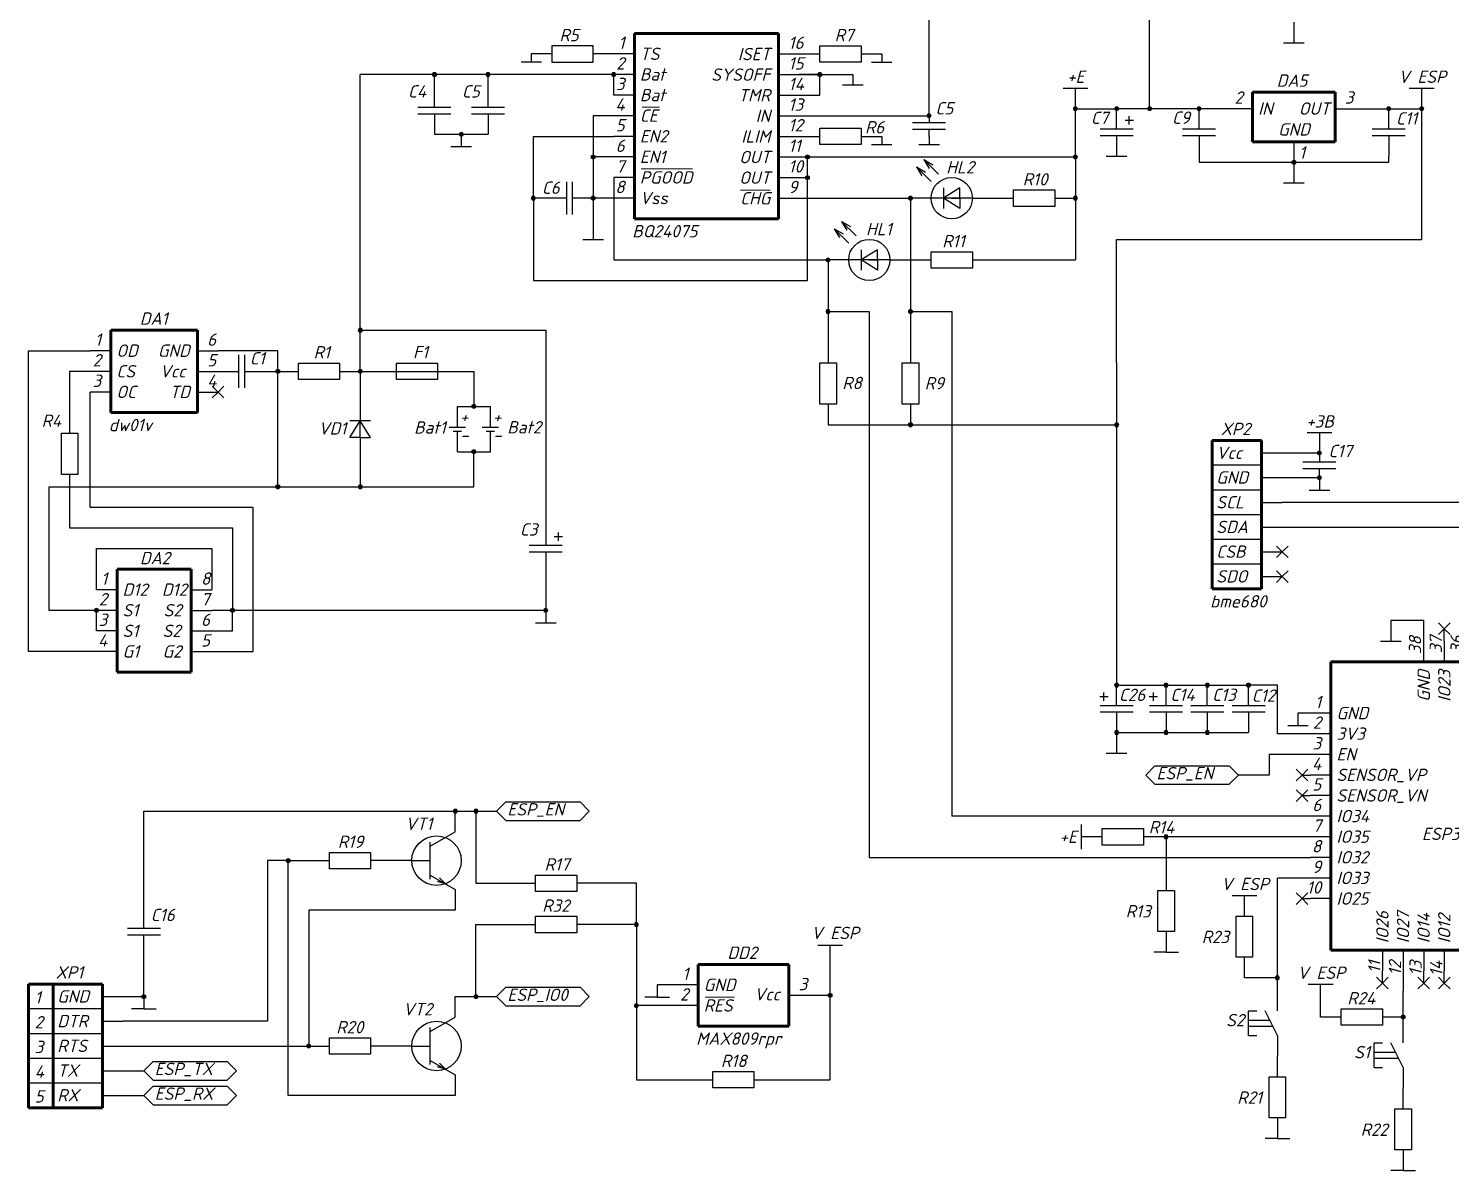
# Model space of a CAD drawing. Header units: millimetres. Extents: x -1 to 4028, y -898 to 1238.
# Drawn here: x 1207.5 to 1552.5, y -769.2 to -492 of the extents above; entities that cross this region are included whole.
import ezdxf

# ---------------------------------------------------------------- set-up
doc = ezdxf.new("R2010")
doc.units = ezdxf.units.MM
for name, color, linetype, lineweight in [('Основная (0.3)', 162, 'Continuous', 30), ('Основная (0.6)', 250, 'Continuous', 60), ('Текст', 240, 'Continuous', 30), ('Тонкая', 160, 'Continuous', 30), ('Тонкая (0.2)', 250, 'Continuous', 20)]:
    doc.layers.add(name, color=color, linetype=linetype, lineweight=lineweight)
doc.styles.add('3мм', font='isocpeui.ttf', dxfattribs={"height": 3})

msp = doc.modelspace()

# ---------------------------------------------------------------- hatches: boundary and pattern name
at = {"layer": 'Тонкая (0.2)'}
h = msp.add_hatch(color=256, dxfattribs=at)
h.dxf.hatch_style = 1
h.paths.add_polyline_path([(1306.469, -503.234, 1), (1305.469, -503.234, 1)])
h = msp.add_hatch(color=256, dxfattribs=at)
h.dxf.hatch_style = 1
h.paths.add_polyline_path([(1319.469, -503.234, 1), (1318.469, -503.234, 1)])
h = msp.add_hatch(color=256, dxfattribs=at)
h.dxf.hatch_style = 1
h.paths.add_polyline_path([(1349.969, -503.234, 1), (1348.969, -503.234, 1)])
h = msp.add_hatch(color=256, dxfattribs=at)
h.dxf.hatch_style = 1
h.paths.add_polyline_path([(1399.969, -503.234, 1), (1398.969, -503.234, 1)])
h = msp.add_hatch(color=256, dxfattribs=at)
h.dxf.hatch_style = 1
h.paths.add_polyline_path([(1426.469, -513.234, 1), (1425.469, -513.234, 1)])
h = msp.add_hatch(color=256, dxfattribs=at)
h.dxf.hatch_style = 1
h.paths.add_polyline_path([(1461.969, -511.522, 1), (1460.969, -511.522, 1)])
h = msp.add_hatch(color=256, dxfattribs=at)
h.dxf.hatch_style = 1
h.paths.add_polyline_path([(1471.969, -511.522, 1), (1470.969, -511.522, 1)])
h = msp.add_hatch(color=256, dxfattribs=at)
h.dxf.hatch_style = 1
h.paths.add_polyline_path([(1479.969, -511.522, 1), (1478.969, -511.522, 1)])
h = msp.add_hatch(color=256, dxfattribs=at)
h.dxf.hatch_style = 1
h.paths.add_polyline_path([(1491.969, -511.522, 1), (1490.969, -511.522, 1)])
h = msp.add_hatch(color=256, dxfattribs=at)
h.dxf.hatch_style = 1
h.paths.add_polyline_path([(1537.969, -511.522, 1), (1536.969, -511.522, 1)])
h = msp.add_hatch(color=256, dxfattribs=at)
h.dxf.hatch_style = 1
h.paths.add_polyline_path([(1545.969, -511.522, 1), (1544.969, -511.522, 1)])
h = msp.add_hatch(color=256, dxfattribs=at)
h.dxf.hatch_style = 1
h.paths.add_polyline_path([(1312.969, -517.734, 1), (1311.969, -517.734, 1)])
h = msp.add_hatch(color=256, dxfattribs=at)
h.dxf.hatch_style = 1
h.paths.add_polyline_path([(1344.969, -523.234, 1), (1343.969, -523.234, 1)])
h = msp.add_hatch(color=256, dxfattribs=at)
h.dxf.hatch_style = 1
h.paths.add_polyline_path([(1396.969, -523.234, 1), (1395.969, -523.234, 1)])
h = msp.add_hatch(color=256, dxfattribs=at)
h.dxf.hatch_style = 1
h.paths.add_polyline_path([(1461.969, -523.234, 1), (1460.969, -523.234, 1)])
h = msp.add_hatch(color=256, dxfattribs=at)
h.dxf.hatch_style = 1
h.paths.add_polyline_path([(1514.969, -524.522, 1), (1513.969, -524.522, 1)])
h = msp.add_hatch(color=256, dxfattribs=at)
h.dxf.hatch_style = 1
h.paths.add_polyline_path([(1396.969, -528.234, 1), (1395.969, -528.234, 1)])
h = msp.add_hatch(color=256, dxfattribs=at)
h.dxf.hatch_style = 1
h.paths.add_polyline_path([(1330.469, -533.234, 1), (1329.469, -533.234, 1)])
h = msp.add_hatch(color=256, dxfattribs=at)
h.dxf.hatch_style = 1
h.paths.add_polyline_path([(1344.969, -533.234, 1), (1343.969, -533.234, 1)])
h = msp.add_hatch(color=256, dxfattribs=at)
h.dxf.hatch_style = 1
h.paths.add_polyline_path([(1421.969, -533.234, 1), (1420.969, -533.234, 1)])
h = msp.add_hatch(color=256, dxfattribs=at)
h.dxf.hatch_style = 1
h.paths.add_polyline_path([(1461.969, -533.234, 1), (1460.969, -533.234, 1)])
h = msp.add_hatch(color=256, dxfattribs=at)
h.dxf.hatch_style = 1
h.paths.add_polyline_path([(1401.969, -548.234, 1), (1400.969, -548.234, 1)])
h = msp.add_hatch(color=256, dxfattribs=at)
h.dxf.hatch_style = 1
h.paths.add_polyline_path([(1401.969, -560.734, 1), (1400.969, -560.734, 1)])
h = msp.add_hatch(color=256, dxfattribs=at)
h.dxf.hatch_style = 1
h.paths.add_polyline_path([(1421.969, -560.734, 1), (1420.969, -560.734, 1)])
h = msp.add_hatch(color=256, dxfattribs=at)
h.dxf.hatch_style = 1
h.paths.add_polyline_path([(1288.469, -565.28, 1), (1287.469, -565.28, 1)])
h = msp.add_hatch(color=256, dxfattribs=at)
h.dxf.hatch_style = 1
h.paths.add_polyline_path([(1268.469, -575.28, 1), (1267.469, -575.28, 1)])
h = msp.add_hatch(color=256, dxfattribs=at)
h.dxf.hatch_style = 1
h.paths.add_polyline_path([(1288.469, -575.28, 1), (1287.469, -575.28, 1)])
h = msp.add_hatch(color=256, dxfattribs=at)
h.dxf.hatch_style = 1
h.paths.add_polyline_path([(1316.036, -583.78, 1), (1315.036, -583.78, 1)])
h = msp.add_hatch(color=256, dxfattribs=at)
h.dxf.hatch_style = 1
h.paths.add_polyline_path([(1421.969, -588.234, 1), (1420.969, -588.234, 1)])
h = msp.add_hatch(color=256, dxfattribs=at)
h.dxf.hatch_style = 1
h.paths.add_polyline_path([(1471.969, -588.234, 1), (1470.969, -588.234, 1)])
h = msp.add_hatch(color=256, dxfattribs=at)
h.dxf.hatch_style = 1
h.paths.add_polyline_path([(1316.036, -594.78, 1), (1315.036, -594.78, 1)])
h = msp.add_hatch(color=256, dxfattribs=at)
h.dxf.hatch_style = 1
h.paths.add_polyline_path([(1521.154, -595.067, 1), (1520.154, -595.067, 1)])
h = msp.add_hatch(color=256, dxfattribs=at)
h.dxf.hatch_style = 1
h.paths.add_polyline_path([(1268.469, -603.28, 1), (1267.469, -603.28, 1)])
h = msp.add_hatch(color=256, dxfattribs=at)
h.dxf.hatch_style = 1
h.paths.add_polyline_path([(1288.469, -603.28, 1), (1287.469, -603.28, 1)])
h = msp.add_hatch(color=256, dxfattribs=at)
h.dxf.hatch_style = 1
h.paths.add_polyline_path([(1521.154, -601.067, 1), (1520.154, -601.067, 1)])
h = msp.add_hatch(color=256, dxfattribs=at)
h.dxf.hatch_style = 1
h.paths.add_polyline_path([(1224.469, -633.28, 1), (1223.469, -633.28, 1)])
h = msp.add_hatch(color=256, dxfattribs=at)
h.dxf.hatch_style = 1
h.paths.add_polyline_path([(1257.469, -633.28, 1), (1256.469, -633.28, 1)])
h = msp.add_hatch(color=256, dxfattribs=at)
h.dxf.hatch_style = 1
h.paths.add_polyline_path([(1333.469, -633.28, 1), (1332.469, -633.28, 1)])
h = msp.add_hatch(color=256, dxfattribs=at)
h.dxf.hatch_style = 1
h.paths.add_polyline_path([(1471.969, -651.414, 1), (1470.969, -651.414, 1)])
h = msp.add_hatch(color=256, dxfattribs=at)
h.dxf.hatch_style = 1
h.paths.add_polyline_path([(1483.969, -651.414, 1), (1482.969, -651.414, 1)])
h = msp.add_hatch(color=256, dxfattribs=at)
h.dxf.hatch_style = 1
h.paths.add_polyline_path([(1493.969, -651.414, 1), (1492.969, -651.414, 1)])
h = msp.add_hatch(color=256, dxfattribs=at)
h.dxf.hatch_style = 1
h.paths.add_polyline_path([(1503.969, -651.414, 1), (1502.969, -651.414, 1)])
h = msp.add_hatch(color=256, dxfattribs=at)
h.dxf.hatch_style = 1
h.paths.add_polyline_path([(1471.969, -662.914, 1), (1470.969, -662.914, 1)])
h = msp.add_hatch(color=256, dxfattribs=at)
h.dxf.hatch_style = 1
h.paths.add_polyline_path([(1483.969, -662.914, 1), (1482.969, -662.914, 1)])
h = msp.add_hatch(color=256, dxfattribs=at)
h.dxf.hatch_style = 1
h.paths.add_polyline_path([(1493.969, -662.914, 1), (1492.969, -662.914, 1)])
h = msp.add_hatch(color=256, dxfattribs=at)
h.dxf.hatch_style = 1
h.paths.add_polyline_path([(1311.531, -682.01, 1), (1310.531, -682.01, 1)])
h = msp.add_hatch(color=256, dxfattribs=at)
h.dxf.hatch_style = 1
h.paths.add_polyline_path([(1316.531, -682.01, 1), (1315.531, -682.01, 1)])
h = msp.add_hatch(color=256, dxfattribs=at)
h.dxf.hatch_style = 1
h.paths.add_polyline_path([(1483.969, -688.234, 1), (1482.969, -688.234, 1)])
h = msp.add_hatch(color=256, dxfattribs=at)
h.dxf.hatch_style = 1
h.paths.add_polyline_path([(1270.969, -694.01, 1), (1269.969, -694.01, 1)])
h = msp.add_hatch(color=256, dxfattribs=at)
h.dxf.hatch_style = 1
h.paths.add_polyline_path([(1355.469, -709.51, 1), (1354.469, -709.51, 1)])
h = msp.add_hatch(color=256, dxfattribs=at)
h.dxf.hatch_style = 1
h.paths.add_polyline_path([(1510.969, -722.452, 1), (1509.969, -722.452, 1)])
h = msp.add_hatch(color=256, dxfattribs=at)
h.dxf.hatch_style = 1
h.paths.add_polyline_path([(1235.969, -727.01, 1), (1234.969, -727.01, 1)])
h = msp.add_hatch(color=256, dxfattribs=at)
h.dxf.hatch_style = 1
h.paths.add_polyline_path([(1316.531, -727.01, 1), (1315.531, -727.01, 1)])
h = msp.add_hatch(color=256, dxfattribs=at)
h.dxf.hatch_style = 1
h.paths.add_polyline_path([(1402.469, -726.69, 1), (1401.469, -726.69, 1)])
h = msp.add_hatch(color=256, dxfattribs=at)
h.dxf.hatch_style = 1
h.paths.add_polyline_path([(1355.469, -729.19, 1), (1354.469, -729.19, 1)])
h = msp.add_hatch(color=256, dxfattribs=at)
h.dxf.hatch_style = 1
h.paths.add_polyline_path([(1541.469, -731.984, 1), (1540.469, -731.984, 1)])
h = msp.add_hatch(color=256, dxfattribs=at)
h.dxf.hatch_style = 1
h.paths.add_polyline_path([(1275.969, -739.01, 1), (1274.969, -739.01, 1)])

# ---------------------------------------------------------------- linework, layer by layer
at = {"layer": 'Основная (0.3)'}
for p, q in [((1425.969, -513.234), (1425.969, -474.232)), ((1479.469, -511.522), (1479.469, -477.522)), ((1514.469, -490.522), (1514.469, -495.522)), ((1344.469, -496.234), (1334.469, -496.234)), ((1334.469, -496.234), (1334.469, -500.234)), ((1344.469, -500.234), (1344.469, -496.234)), ((1399.469, -496.234), (1409.469, -496.234)), ((1399.469, -500.234), (1399.469, -496.234)), ((1409.469, -496.234), (1409.469, -500.234)), ((1511.969, -495.522), (1516.969, -495.522)), ((1331.969, -500.234), (1326.969, -500.234)), ((1334.469, -498.234), (1329.469, -498.234)), ((1329.469, -498.234), (1329.469, -500.234)), ((1334.469, -500.234), (1344.469, -500.234)), ((1349.469, -498.234), (1344.469, -498.234)), ((1354.469, -498.234), (1349.469, -498.234)), ((1389.469, -498.234), (1394.469, -498.234)), ((1394.469, -498.234), (1399.469, -498.234)), ((1409.469, -500.234), (1399.469, -500.234)), ((1409.469, -498.234), (1414.469, -498.234)), ((1411.969, -500.234), (1416.969, -500.234)), ((1414.469, -498.234), (1414.469, -500.234)), ((1318.969, -503.234), (1287.969, -503.234)), ((1287.969, -565.28), (1287.969, -503.234)), ((1305.969, -511.234), (1305.969, -503.234)), ((1318.969, -511.234), (1318.969, -503.234)), ((1349.469, -503.234), (1318.969, -503.234)), ((1354.469, -503.234), (1349.469, -503.234)), ((1349.469, -508.234), (1349.469, -503.234)), ((1389.469, -503.234), (1399.469, -503.234)), ((1399.469, -503.234), (1394.469, -503.234)), ((1399.469, -503.234), (1407.469, -503.234)), ((1399.469, -508.234), (1399.469, -503.234)), ((1407.469, -503.234), (1407.469, -505.734)), ((1404.969, -505.734), (1409.969, -505.734)), ((1458.469, -506.522), (1464.469, -506.522)), ((1461.469, -523.234), (1461.469, -506.522)), ((1542.469, -506.522), (1548.469, -506.522)), ((1545.469, -506.522), (1545.469, -511.522)), ((1354.469, -508.234), (1349.469, -508.234)), ((1389.469, -508.234), (1394.469, -508.234)), ((1394.469, -508.234), (1399.469, -508.234)), ((1309.969, -511.234), (1301.969, -511.234)), ((1301.969, -512.734), (1309.969, -512.734)), ((1305.969, -512.734), (1305.969, -517.734)), ((1322.969, -511.234), (1314.969, -511.234)), ((1314.969, -512.734), (1322.969, -512.734)), ((1318.969, -512.734), (1318.969, -517.734)), ((1349.469, -513.234), (1344.469, -513.234)), ((1344.469, -513.234), (1344.469, -543.234)), ((1354.469, -513.234), (1349.469, -513.234)), ((1389.469, -513.234), (1394.469, -513.234)), ((1394.469, -513.234), (1425.969, -513.234)), ((1425.969, -513.234), (1425.969, -514.984)), ((1461.469, -511.522), (1471.469, -511.522)), ((1491.469, -511.522), (1471.469, -511.522)), ((1471.469, -516.522), (1471.469, -511.522)), ((1474.547, -515.34), (1474.547, -513.34)), ((1474.547, -514.34), (1474.547, -513.34)), ((1499.469, -511.522), (1491.469, -511.522)), ((1491.469, -516.522), (1491.469, -511.522)), ((1504.469, -511.522), (1499.469, -511.522)), ((1524.469, -511.522), (1529.469, -511.522)), ((1529.469, -511.522), (1537.469, -511.522)), ((1537.469, -516.522), (1537.469, -511.522)), ((1537.469, -511.522), (1545.469, -511.522)), ((1545.469, -511.522), (1545.469, -543.234)), ((1399.469, -516.234), (1409.469, -516.234)), ((1399.469, -520.234), (1399.469, -516.234)), ((1409.469, -516.234), (1409.469, -520.234)), ((1429.969, -514.984), (1421.969, -514.984)), ((1421.969, -516.484), (1429.969, -516.484)), ((1425.969, -518.234), (1425.969, -516.484)), ((1475.469, -516.522), (1467.469, -516.522)), ((1473.547, -514.34), (1474.547, -514.34)), ((1474.547, -514.34), (1475.547, -514.34)), ((1495.469, -516.522), (1487.469, -516.522)), ((1541.469, -516.522), (1533.469, -516.522)), ((1305.969, -517.734), (1318.969, -517.734)), ((1309.969, -520.734), (1314.969, -520.734)), ((1312.469, -517.734), (1312.469, -520.734)), ((1329.969, -533.234), (1329.969, -518.234)), ((1329.969, -518.234), (1349.469, -518.234)), ((1354.469, -518.234), (1349.469, -518.234)), ((1389.469, -518.234), (1394.469, -518.234)), ((1394.469, -518.234), (1399.469, -518.234)), ((1409.469, -520.234), (1399.469, -520.234)), ((1409.469, -518.234), (1414.469, -518.234)), ((1411.969, -520.234), (1416.969, -520.234)), ((1414.469, -518.234), (1414.469, -520.234)), ((1423.469, -520.234), (1428.469, -520.234)), ((1425.969, -518.234), (1425.969, -520.234)), ((1467.469, -518.022), (1475.469, -518.022)), ((1471.469, -518.022), (1471.469, -523.022)), ((1487.469, -518.022), (1495.469, -518.022)), ((1491.469, -518.022), (1491.469, -523.022)), ((1514.469, -519.522), (1514.469, -524.522)), ((1533.469, -518.022), (1541.469, -518.022)), ((1537.469, -518.022), (1537.469, -523.022)), ((1349.469, -523.234), (1344.469, -523.234)), ((1354.469, -523.234), (1349.469, -523.234)), ((1389.469, -523.234), (1396.469, -523.234)), ((1396.469, -528.234), (1396.469, -523.234)), ((1396.469, -523.234), (1461.469, -523.234)), ((1428.271, -527.401), (1424.721, -523.88)), ((1424.721, -523.88), (1426.886, -525.13)), ((1424.721, -523.88), (1425.989, -526.035)), ((1461.469, -523.234), (1461.469, -548.234)), ((1468.969, -523.022), (1473.969, -523.022)), ((1491.469, -523.022), (1491.469, -524.522)), ((1537.469, -524.522), (1537.469, -523.022)), ((1426.504, -529.168), (1422.953, -525.648)), ((1422.953, -525.648), (1425.118, -526.898)), ((1422.953, -525.648), (1424.221, -527.802)), ((1491.469, -524.522), (1514.469, -524.522)), ((1514.469, -524.522), (1537.469, -524.522)), ((1514.469, -524.522), (1514.469, -529.522)), ((1337.969, -529.234), (1337.969, -537.234)), ((1339.469, -537.234), (1339.469, -529.234)), ((1354.469, -528.234), (1349.469, -528.234)), ((1349.469, -528.234), (1349.469, -548.234)), ((1389.469, -528.234), (1396.469, -528.234)), ((1396.469, -553.234), (1396.469, -528.234)), ((1429.469, -530.734), (1429.469, -533.234)), ((1433.469, -530.734), (1429.469, -533.234)), ((1433.469, -533.234), (1433.469, -530.734)), ((1446.469, -531.234), (1456.469, -531.234)), ((1446.469, -535.234), (1446.469, -531.234)), ((1456.469, -531.234), (1456.469, -535.234)), ((1511.969, -529.522), (1516.969, -529.522)), ((1337.969, -533.234), (1329.969, -533.234)), ((1329.969, -533.234), (1329.969, -553.234)), ((1344.469, -533.234), (1339.469, -533.234)), ((1349.469, -533.234), (1344.469, -533.234)), ((1354.469, -533.234), (1349.469, -533.234)), ((1389.469, -533.234), (1394.469, -533.234)), ((1394.469, -533.234), (1421.469, -533.234)), ((1426.469, -533.234), (1421.469, -533.234)), ((1421.469, -533.234), (1421.469, -573.234)), ((1436.469, -533.234), (1426.469, -533.234)), ((1429.469, -533.234), (1429.469, -535.734)), ((1433.469, -535.734), (1429.469, -533.234)), ((1431.469, -533.234), (1433.469, -533.234)), ((1433.469, -533.234), (1433.469, -535.734)), ((1436.469, -533.234), (1446.469, -533.234)), ((1456.469, -533.234), (1461.469, -533.234)), ((1456.469, -535.234), (1446.469, -535.234)), ((1406.504, -544.168), (1402.953, -540.648)), ((1402.953, -540.648), (1405.118, -541.898)), ((1402.953, -540.648), (1404.221, -542.802)), ((1408.271, -542.401), (1404.721, -538.88)), ((1404.721, -538.88), (1406.886, -540.13)), ((1404.721, -538.88), (1405.989, -541.035)), ((1341.969, -543.234), (1346.969, -543.234)), ((1471.469, -573.234), (1471.469, -543.234)), ((1471.469, -543.234), (1545.469, -543.234)), ((1349.469, -548.234), (1401.469, -548.234)), ((1406.469, -548.234), (1401.469, -548.234)), ((1401.469, -548.234), (1401.469, -573.234)), ((1416.469, -548.234), (1406.469, -548.234)), ((1409.469, -545.734), (1409.469, -548.234)), ((1413.469, -545.734), (1409.469, -548.234)), ((1409.469, -548.234), (1409.469, -550.734)), ((1413.469, -550.734), (1409.469, -548.234)), ((1411.469, -548.234), (1413.469, -548.234)), ((1413.469, -548.234), (1413.469, -545.734)), ((1413.469, -548.234), (1413.469, -550.734)), ((1416.469, -548.234), (1426.469, -548.234)), ((1426.469, -546.234), (1436.469, -546.234)), ((1426.469, -550.234), (1426.469, -546.234)), ((1436.469, -546.234), (1436.469, -550.234)), ((1436.469, -548.234), (1461.469, -548.234)), ((1436.469, -550.234), (1426.469, -550.234)), ((1329.969, -553.234), (1396.469, -553.234)), ((1401.469, -560.734), (1411.469, -560.734)), ((1411.469, -560.734), (1411.469, -693.234)), ((1421.469, -560.734), (1431.469, -560.734)), ((1431.469, -560.734), (1431.469, -683.234)), ((1287.969, -575.28), (1287.969, -565.28)), ((1287.969, -565.28), (1332.969, -565.28)), ((1332.969, -565.28), (1332.969, -617.562)), ((1207.469, -643.28), (1207.469, -570.28)), ((1207.469, -570.28), (1222.469, -570.28)), ((1227.469, -570.28), (1222.469, -570.28)), ((1248.469, -570.28), (1253.469, -570.28)), ((1267.969, -570.28), (1253.469, -570.28)), ((1258.469, -571.28), (1258.469, -579.28)), ((1259.969, -579.28), (1259.969, -571.28)), ((1267.969, -575.28), (1267.969, -570.28)), ((1222.469, -575.28), (1217.469, -575.28)), ((1217.469, -575.28), (1217.469, -585.28)), ((1227.469, -575.28), (1222.469, -575.28)), ((1248.469, -575.28), (1253.469, -575.28)), ((1253.469, -575.28), (1258.469, -575.28)), ((1259.969, -575.28), (1267.969, -575.28)), ((1267.969, -603.28), (1267.969, -575.28)), ((1267.969, -575.28), (1272.969, -575.28)), ((1272.969, -573.28), (1282.969, -573.28)), ((1272.969, -577.28), (1272.969, -573.28)), ((1282.969, -573.28), (1282.969, -577.28)), ((1282.969, -575.28), (1287.969, -575.28)), ((1287.969, -575.28), (1296.735, -575.28)), ((1287.969, -575.28), (1287.969, -587.28)), ((1296.735, -573.28), (1306.735, -573.28)), ((1296.735, -577.28), (1296.735, -573.28)), ((1296.735, -575.28), (1306.735, -575.28)), ((1306.735, -573.28), (1306.735, -577.28)), ((1306.735, -575.28), (1306.735, -575.28)), ((1306.735, -575.28), (1315.5, -575.28)), ((1315.5, -575.28), (1315.536, -583.78)), ((1399.469, -583.234), (1399.469, -573.234)), ((1399.469, -573.234), (1403.469, -573.234)), ((1403.469, -573.234), (1403.469, -583.234)), ((1419.469, -583.234), (1419.469, -573.234)), ((1419.469, -573.234), (1423.469, -573.234)), ((1423.469, -573.234), (1423.469, -583.234)), ((1471.469, -573.234), (1471.469, -651.414)), ((1253.469, -580.28), (1252.055, -578.866)), ((1253.469, -580.28), (1254.883, -578.866)), ((1282.969, -577.28), (1272.969, -577.28)), ((1306.735, -577.28), (1296.735, -577.28)), ((1222.469, -608.28), (1222.469, -580.28)), ((1227.469, -580.28), (1222.469, -580.28)), ((1248.469, -580.28), (1253.469, -580.28)), ((1252.055, -581.694), (1253.469, -580.28)), ((1254.883, -581.694), (1253.469, -580.28)), ((1217.469, -585.28), (1217.469, -590.28)), ((1311.536, -588.78), (1311.536, -583.78)), ((1311.536, -583.78), (1319.536, -583.78)), ((1319.536, -588.78), (1319.536, -583.78)), ((1403.469, -583.234), (1399.469, -583.234)), ((1401.469, -583.234), (1401.469, -588.234)), ((1423.469, -583.234), (1419.469, -583.234)), ((1421.469, -583.234), (1421.469, -588.234)), ((1287.969, -587.28), (1285.469, -587.28)), ((1285.469, -591.28), (1287.969, -587.28)), ((1290.469, -587.28), (1287.969, -587.28)), ((1290.469, -591.28), (1287.969, -587.28)), ((1287.969, -591.28), (1287.969, -587.28)), ((1309.536, -588.78), (1313.536, -588.78)), ((1310.536, -589.78), (1312.536, -589.78)), ((1311.536, -594.78), (1311.536, -589.78)), ((1317.536, -588.78), (1321.536, -588.78)), ((1318.536, -589.78), (1320.536, -589.78)), ((1319.536, -594.78), (1319.536, -589.78)), ((1401.469, -588.234), (1471.469, -588.234)), ((1215.469, -600.28), (1215.469, -590.28)), ((1215.469, -590.28), (1219.469, -590.28)), ((1219.469, -590.28), (1219.469, -600.28)), ((1287.969, -591.28), (1285.469, -591.28)), ((1287.969, -591.28), (1290.469, -591.28)), ((1287.969, -591.28), (1287.969, -603.28)), ((1517.654, -590.067), (1523.654, -590.067)), ((1520.654, -590.067), (1520.654, -595.067)), ((1311.536, -594.78), (1319.536, -594.78)), ((1315.5, -603.28), (1315.536, -594.78)), ((1506.654, -595.067), (1511.654, -595.067)), ((1511.654, -595.067), (1520.654, -595.067)), ((1520.654, -595.067), (1520.654, -597.317)), ((1219.469, -600.28), (1215.469, -600.28)), ((1217.469, -600.28), (1217.469, -610.28)), ((1524.654, -597.317), (1516.654, -597.317)), ((1516.654, -598.817), (1524.654, -598.817)), ((1520.654, -601.067), (1520.654, -598.817)), ((1212.469, -633.28), (1212.469, -603.28)), ((1212.469, -603.28), (1267.969, -603.28)), ((1267.969, -603.28), (1315.5, -603.28)), ((1506.654, -601.067), (1511.654, -601.067)), ((1511.654, -601.067), (1520.654, -601.067)), ((1520.654, -601.067), (1520.654, -604.067)), ((1506.654, -607.067), (1511.654, -607.067)), ((1555.969, -607.067), (1511.654, -607.067)), ((1518.154, -604.067), (1523.154, -604.067)), ((1217.469, -610.28), (1217.469, -613.28)), ((1261.969, -608.28), (1222.469, -608.28)), ((1261.969, -643.28), (1261.969, -608.28)), ((1506.654, -610.067), (1494.654, -610.067)), ((1217.469, -613.28), (1256.969, -613.28)), ((1256.969, -613.28), (1256.969, -633.28)), ((1506.654, -613.067), (1511.654, -613.067)), ((1511.654, -613.067), (1570.969, -613.067)), ((1336.969, -617.562), (1328.969, -617.562)), ((1335.047, -615.38), (1336.047, -615.38)), ((1336.047, -616.38), (1336.047, -614.38)), ((1336.047, -615.38), (1336.047, -614.38)), ((1336.047, -615.38), (1337.047, -615.38)), ((1223.969, -628.28), (1223.969, -618.28)), ((1223.969, -618.28), (1251.969, -618.28)), ((1251.969, -618.28), (1251.969, -628.28)), ((1328.969, -619.062), (1336.969, -619.062)), ((1332.969, -619.062), (1332.969, -633.28)), ((1506.654, -619.067), (1511.654, -619.067)), ((1511.654, -619.067), (1510.24, -617.653)), ((1510.24, -620.482), (1511.654, -619.067)), ((1511.654, -619.067), (1513.068, -617.653)), ((1513.068, -620.482), (1511.654, -619.067)), ((1511.654, -625.067), (1510.24, -623.653)), ((1511.654, -625.067), (1513.068, -623.653)), ((1506.654, -625.067), (1511.654, -625.067)), ((1510.24, -626.482), (1511.654, -625.067)), ((1513.068, -626.482), (1511.654, -625.067)), ((1228.969, -628.28), (1223.969, -628.28)), ((1246.969, -628.28), (1251.969, -628.28)), ((1223.969, -633.28), (1212.469, -633.28)), ((1228.969, -633.28), (1223.969, -633.28)), ((1223.969, -638.28), (1223.969, -633.28)), ((1246.969, -633.28), (1251.969, -633.28)), ((1256.969, -633.28), (1251.969, -633.28)), ((1256.969, -638.28), (1256.969, -633.28)), ((1332.969, -633.28), (1256.969, -633.28)), ((1332.969, -633.28), (1332.969, -636.28)), ((1330.469, -636.28), (1335.469, -636.28)), ((1545.969, -635.734), (1537.969, -635.734)), ((1537.969, -635.734), (1537.969, -640.734)), ((1545.969, -640.734), (1545.969, -635.734)), ((1550.969, -637.734), (1549.555, -636.32)), ((1549.555, -639.149), (1550.969, -637.734)), ((1550.969, -637.734), (1552.383, -636.32)), ((1550.969, -640.734), (1550.969, -637.734)), ((1552.383, -639.149), (1550.969, -637.734)), ((1228.969, -638.28), (1223.969, -638.28)), ((1246.969, -638.28), (1256.969, -638.28)), ((1535.469, -640.734), (1540.469, -640.734)), ((1545.969, -645.734), (1545.969, -640.734)), ((1550.969, -640.734), (1550.969, -645.734)), ((1223.969, -643.28), (1207.469, -643.28)), ((1228.969, -643.28), (1223.969, -643.28)), ((1246.969, -643.28), (1251.969, -643.28)), ((1251.969, -643.28), (1261.969, -643.28)), ((1471.469, -656.414), (1471.469, -651.414)), ((1471.469, -651.414), (1503.469, -651.414)), ((1483.469, -656.414), (1483.469, -651.414)), ((1493.469, -656.414), (1493.469, -651.414)), ((1503.469, -656.414), (1503.469, -651.414)), ((1510.469, -651.414), (1503.469, -651.414)), ((1510.469, -663.234), (1510.469, -651.414)), ((1468.392, -654.232), (1467.392, -654.232)), ((1468.392, -655.232), (1468.392, -653.232)), ((1468.392, -654.232), (1468.392, -653.232)), ((1469.392, -654.232), (1468.392, -654.232)), ((1480.392, -654.232), (1479.392, -654.232)), ((1480.392, -655.232), (1480.392, -653.232)), ((1480.392, -654.232), (1480.392, -653.232)), ((1481.392, -654.232), (1480.392, -654.232)), ((1475.469, -656.414), (1467.469, -656.414)), ((1467.469, -657.914), (1475.469, -657.914)), ((1471.469, -657.914), (1471.469, -662.914)), ((1487.469, -656.414), (1479.469, -656.414)), ((1479.469, -657.914), (1487.469, -657.914)), ((1483.469, -657.914), (1483.469, -662.914)), ((1497.469, -656.414), (1489.469, -656.414)), ((1489.469, -657.914), (1497.469, -657.914)), ((1493.469, -657.914), (1493.469, -662.914)), ((1507.469, -656.414), (1499.469, -656.414)), ((1499.469, -657.914), (1507.469, -657.914)), ((1503.469, -657.914), (1503.469, -662.914)), ((1518.469, -658.234), (1515.469, -658.234)), ((1515.469, -658.234), (1515.469, -661.234)), ((1523.469, -658.234), (1518.469, -658.234)), ((1512.969, -661.234), (1517.969, -661.234)), ((1471.469, -662.914), (1503.469, -662.914)), ((1471.469, -662.914), (1471.469, -667.914)), ((1518.469, -663.234), (1510.469, -663.234)), ((1523.469, -663.234), (1518.469, -663.234)), ((1468.969, -667.914), (1473.969, -667.914)), ((1518.469, -668.234), (1508.469, -668.234)), ((1508.469, -668.234), (1508.469, -673.234)), ((1523.469, -668.234), (1518.469, -668.234)), ((1480.771, -670.984), (1478.521, -673.234)), ((1480.771, -670.984), (1498.771, -670.984)), ((1498.771, -670.984), (1501.021, -673.234)), ((1516.469, -673.234), (1515.055, -671.82)), ((1516.469, -673.234), (1517.883, -671.82)), ((1480.771, -675.484), (1478.521, -673.234)), ((1480.771, -675.484), (1498.771, -675.484)), ((1498.771, -675.484), (1501.021, -673.234)), ((1508.469, -673.234), (1501.021, -673.234)), ((1515.055, -674.649), (1516.469, -673.234)), ((1517.883, -674.649), (1516.469, -673.234)), ((1516.469, -673.234), (1518.469, -673.234)), ((1523.469, -673.234), (1518.469, -673.234)), ((1516.469, -678.234), (1515.055, -676.82)), ((1515.055, -679.649), (1516.469, -678.234)), ((1516.469, -678.234), (1517.883, -676.82)), ((1517.883, -679.649), (1516.469, -678.234)), ((1516.469, -678.234), (1518.469, -678.234)), ((1523.469, -678.234), (1518.469, -678.234)), ((1235.469, -682.01), (1311.031, -682.01)), ((1235.469, -710.51), (1235.469, -682.01)), ((1311.031, -687.01), (1311.031, -682.01)), ((1311.031, -682.01), (1321.031, -682.01)), ((1316.031, -682.01), (1316.031, -699.51)), ((1323.281, -679.76), (1321.031, -682.01)), ((1323.281, -684.26), (1321.031, -682.01)), ((1323.281, -679.76), (1341.281, -679.76)), ((1341.281, -679.76), (1343.531, -682.01)), ((1341.281, -684.26), (1343.531, -682.01)), ((1323.281, -684.26), (1341.281, -684.26)), ((1518.469, -683.234), (1431.469, -683.234)), ((1462.969, -691.234), (1462.969, -685.234)), ((1467.969, -686.234), (1477.969, -686.234)), ((1467.969, -690.234), (1467.969, -686.234)), ((1477.969, -686.234), (1477.969, -690.234)), ((1523.469, -683.234), (1518.469, -683.234)), ((1304.969, -690.51), (1311.031, -687.01)), ((1304.969, -694.01), (1304.969, -689.51)), ((1467.969, -688.234), (1462.969, -688.234)), ((1482.969, -688.234), (1477.969, -688.234)), ((1518.469, -688.234), (1483.469, -688.234)), ((1483.469, -688.234), (1483.469, -701.234)), ((1523.469, -688.234), (1518.469, -688.234)), ((1280.469, -692.01), (1290.469, -692.01)), ((1280.469, -696.01), (1280.469, -692.01)), ((1290.469, -692.01), (1290.469, -696.01)), ((1411.469, -693.234), (1518.469, -693.234)), ((1477.969, -690.234), (1467.969, -690.234)), ((1523.469, -693.234), (1518.469, -693.234)), ((1265.469, -694.01), (1265.469, -733.01)), ((1270.469, -694.01), (1265.469, -694.01)), ((1270.469, -751.01), (1270.469, -694.01)), ((1270.469, -694.01), (1280.469, -694.01)), ((1290.469, -696.01), (1280.469, -696.01)), ((1300.469, -694.01), (1290.469, -694.01)), ((1300.469, -694.01), (1304.969, -694.01)), ((1304.969, -698.51), (1304.969, -694.01)), ((1304.969, -697.51), (1311.031, -701.01)), ((1308.613, -699.614), (1306.681, -699.096)), ((1308.613, -699.614), (1307.199, -698.2)), ((1316.031, -699.51), (1330.5, -699.51)), ((1330.5, -697.51), (1340.5, -697.51)), ((1330.5, -701.51), (1330.5, -697.51)), ((1340.5, -697.51), (1340.5, -701.51)), ((1354.969, -699.51), (1340.5, -699.51)), ((1354.969, -709.51), (1354.969, -699.51)), ((1518.469, -698.234), (1510.469, -698.234)), ((1510.469, -730.452), (1510.469, -698.234)), ((1523.469, -698.234), (1518.469, -698.234)), ((1311.031, -701.01), (1311.031, -706.01)), ((1340.5, -701.51), (1330.5, -701.51)), ((1481.469, -711.234), (1481.469, -701.234)), ((1481.469, -701.234), (1485.469, -701.234)), ((1485.469, -701.234), (1485.469, -711.234)), ((1499.469, -702.452), (1505.469, -702.452)), ((1502.469, -707.452), (1502.469, -702.452)), ((1516.469, -703.234), (1515.055, -701.82)), ((1515.055, -704.649), (1516.469, -703.234)), ((1516.469, -703.234), (1517.883, -701.82)), ((1517.883, -704.649), (1516.469, -703.234)), ((1516.469, -703.234), (1518.469, -703.234)), ((1523.469, -703.234), (1518.469, -703.234)), ((1275.469, -706.01), (1275.469, -739.01)), ((1311.031, -706.01), (1275.469, -706.01)), ((1239.469, -710.51), (1231.469, -710.51)), ((1316.031, -727.01), (1316.031, -709.51)), ((1316.031, -709.51), (1330.5, -709.51)), ((1330.5, -707.51), (1340.5, -707.51)), ((1330.5, -711.51), (1330.5, -707.51)), ((1340.5, -707.51), (1340.5, -711.51)), ((1354.969, -709.51), (1340.5, -709.51)), ((1354.969, -709.51), (1354.969, -747.19)), ((1500.469, -717.452), (1500.469, -707.452)), ((1500.469, -707.452), (1504.469, -707.452)), ((1504.469, -707.452), (1504.469, -717.452)), ((1231.469, -712.01), (1239.469, -712.01)), ((1235.469, -727.01), (1235.469, -712.01)), ((1340.5, -711.51), (1330.5, -711.51)), ((1485.469, -711.234), (1481.469, -711.234)), ((1483.469, -711.234), (1483.469, -716.234)), ((1398.969, -714.51), (1404.969, -714.51)), ((1401.969, -747.19), (1401.969, -714.51)), ((1483.469, -716.234), (1480.469, -716.234)), ((1483.469, -716.234), (1486.469, -716.234)), ((1504.469, -717.452), (1500.469, -717.452)), ((1502.469, -722.452), (1502.469, -717.452)), ((1535.969, -715.734), (1535.969, -720.734)), ((1540.969, -715.734), (1540.969, -720.734)), ((1545.969, -715.734), (1545.969, -720.734)), ((1550.969, -715.734), (1550.969, -720.734)), ((1535.969, -723.734), (1535.969, -720.734)), ((1540.969, -720.734), (1540.969, -725.734)), ((1545.969, -723.734), (1545.969, -720.734)), ((1550.969, -723.734), (1550.969, -720.734)), ((1364.969, -724.19), (1359.969, -724.19)), ((1359.969, -724.19), (1359.969, -727.19)), ((1369.969, -724.19), (1364.969, -724.19)), ((1510.469, -722.452), (1502.469, -722.452)), ((1517.969, -723.984), (1523.969, -723.984)), ((1520.969, -731.984), (1520.969, -723.984)), ((1535.969, -723.734), (1534.555, -722.32)), ((1535.969, -723.734), (1534.555, -725.149)), ((1537.383, -722.32), (1535.969, -723.734)), ((1537.383, -725.149), (1535.969, -723.734)), ((1545.969, -723.734), (1544.555, -722.32)), ((1545.969, -723.734), (1544.555, -725.149)), ((1547.383, -722.32), (1545.969, -723.734)), ((1547.383, -725.149), (1545.969, -723.734)), ((1550.969, -723.734), (1549.555, -722.32)), ((1550.969, -723.734), (1549.555, -725.149)), ((1552.383, -722.32), (1550.969, -723.734)), ((1552.383, -725.149), (1550.969, -723.734)), ((1225.469, -727.01), (1230.469, -727.01)), ((1230.469, -727.01), (1235.469, -727.01)), ((1235.469, -727.01), (1235.469, -730.01)), ((1311.031, -732.01), (1311.031, -727.01)), ((1311.031, -727.01), (1321.031, -727.01)), ((1323.281, -724.76), (1321.031, -727.01)), ((1323.281, -729.26), (1321.031, -727.01)), ((1323.281, -724.76), (1341.281, -724.76)), ((1341.281, -724.76), (1343.531, -727.01)), ((1341.281, -729.26), (1343.531, -727.01)), ((1359.969, -727.19), (1356.969, -727.19)), ((1359.969, -727.19), (1362.969, -727.19)), ((1391.969, -726.69), (1396.969, -726.69)), ((1396.969, -726.69), (1401.969, -726.69)), ((1540.969, -738.234), (1540.969, -725.734)), ((1235.469, -730.01), (1232.469, -730.01)), ((1235.469, -730.01), (1238.469, -730.01)), ((1323.281, -729.26), (1341.281, -729.26)), ((1364.969, -729.19), (1354.969, -729.19)), ((1369.969, -729.19), (1364.969, -729.19)), ((1503.469, -736.452), (1503.469, -730.452)), ((1503.469, -730.452), (1505.469, -730.452)), ((1510.469, -736.452), (1507.469, -730.452)), ((1525.969, -729.984), (1535.969, -729.984)), ((1525.969, -733.984), (1525.969, -729.984)), ((1535.969, -729.984), (1535.969, -733.984)), ((1225.469, -733.01), (1230.469, -733.01)), ((1265.469, -733.01), (1230.469, -733.01)), ((1304.969, -735.51), (1311.031, -732.01)), ((1304.969, -739.01), (1304.969, -734.51)), ((1503.469, -732.702), (1508.594, -732.702)), ((1503.469, -734.202), (1509.344, -734.202)), ((1525.969, -731.984), (1520.969, -731.984)), ((1535.969, -733.984), (1525.969, -733.984)), ((1540.969, -731.984), (1535.969, -731.984)), ((1280.469, -737.01), (1290.469, -737.01)), ((1280.469, -741.01), (1280.469, -737.01)), ((1290.469, -737.01), (1290.469, -741.01)), ((1503.469, -736.452), (1505.469, -736.452)), ((1510.469, -736.452), (1510.469, -741.452)), ((1533.969, -744.234), (1533.969, -738.234)), ((1533.969, -738.234), (1535.969, -738.234)), ((1540.969, -744.234), (1537.969, -738.234)), ((1225.469, -739.01), (1230.469, -739.01)), ((1230.469, -739.01), (1275.469, -739.01)), ((1275.469, -739.01), (1280.469, -739.01)), ((1290.469, -741.01), (1280.469, -741.01)), ((1300.469, -739.01), (1290.469, -739.01)), ((1300.469, -739.01), (1304.969, -739.01)), ((1304.969, -743.51), (1304.969, -739.01)), ((1510.469, -746.452), (1510.469, -741.452)), ((1533.969, -740.484), (1539.094, -740.484)), ((1213.469, -742.01), (1207.469, -742.01)), ((1225.469, -742.01), (1213.469, -742.01)), ((1225.469, -745.01), (1230.469, -745.01)), ((1230.469, -745.01), (1235.469, -745.01)), ((1237.719, -742.76), (1235.469, -745.01)), ((1237.719, -747.26), (1235.469, -745.01)), ((1237.719, -742.76), (1255.719, -742.76)), ((1255.719, -742.76), (1257.969, -745.01)), ((1255.719, -747.26), (1257.969, -745.01)), ((1304.969, -742.51), (1311.031, -746.01)), ((1308.613, -744.614), (1306.681, -744.096)), ((1308.613, -744.614), (1307.199, -743.2)), ((1373.469, -745.19), (1383.469, -745.19)), ((1373.469, -749.19), (1373.469, -745.19)), ((1383.469, -745.19), (1383.469, -749.19)), ((1533.969, -741.984), (1539.844, -741.984)), ((1533.969, -744.234), (1535.969, -744.234)), ((1540.969, -744.234), (1540.969, -749.234)), ((1237.719, -747.26), (1255.719, -747.26)), ((1311.031, -746.01), (1311.031, -751.01)), ((1354.969, -747.19), (1373.469, -747.19)), ((1383.469, -747.19), (1401.969, -747.19)), ((1508.469, -756.452), (1508.469, -746.452)), ((1508.469, -746.452), (1512.469, -746.452)), ((1512.469, -746.452), (1512.469, -756.452)), ((1225.469, -751.01), (1230.469, -751.01)), ((1230.469, -751.01), (1235.469, -751.01)), ((1237.719, -748.76), (1235.469, -751.01)), ((1237.719, -753.26), (1235.469, -751.01)), ((1237.719, -748.76), (1255.719, -748.76)), ((1255.719, -748.76), (1257.969, -751.01)), ((1255.719, -753.26), (1257.969, -751.01)), ((1311.031, -751.01), (1270.469, -751.01)), ((1383.469, -749.19), (1373.469, -749.19)), ((1540.969, -754.234), (1540.969, -749.234)), ((1237.719, -753.26), (1255.719, -753.26)), ((1538.969, -764.234), (1538.969, -754.234)), ((1538.969, -754.234), (1542.969, -754.234)), ((1542.969, -754.234), (1542.969, -764.234)), ((1512.469, -756.452), (1508.469, -756.452)), ((1510.469, -756.452), (1510.469, -761.452)), ((1510.469, -761.452), (1507.469, -761.452)), ((1510.469, -761.452), (1513.469, -761.452)), ((1542.969, -764.234), (1538.969, -764.234)), ((1540.969, -764.234), (1540.969, -769.234)), ((1540.969, -769.234), (1537.969, -769.234)), ((1540.969, -769.234), (1543.969, -769.234))]:
    msp.add_line(p, q, dxfattribs=at)
for centre, radius in [((1431.469, -533.234), 5), ((1411.469, -548.234), 5), ((1306.469, -694.01), 6), ((1306.469, -739.01), 6)]:
    msp.add_circle(centre, radius, dxfattribs=at)
at = {"layer": 'Основная (0.6)'}
for p, q in [((1354.469, -538.234), (1354.469, -493.234)), ((1354.469, -493.234), (1389.469, -493.234)), ((1389.469, -538.234), (1389.469, -493.234)), ((1504.469, -519.522), (1504.469, -507.522)), ((1504.469, -507.522), (1514.469, -507.522)), ((1524.469, -507.522), (1514.469, -507.522)), ((1524.469, -519.522), (1524.469, -507.522)), ((1504.469, -519.522), (1514.469, -519.522)), ((1524.469, -519.522), (1514.469, -519.522)), ((1354.469, -538.234), (1389.469, -538.234)), ((1227.469, -585.28), (1227.469, -565.28)), ((1227.469, -565.28), (1248.469, -565.28)), ((1248.469, -585.28), (1248.469, -565.28)), ((1227.469, -585.28), (1248.469, -585.28)), ((1506.654, -592.067), (1494.654, -592.067)), ((1494.654, -592.067), (1494.654, -628.067)), ((1506.654, -598.067), (1506.654, -592.067)), ((1506.654, -604.067), (1506.654, -598.067)), ((1506.654, -610.067), (1506.654, -604.067)), ((1506.654, -616.067), (1506.654, -610.067)), ((1506.654, -622.067), (1506.654, -616.067)), ((1228.969, -648.28), (1228.969, -623.28)), ((1228.969, -623.28), (1246.969, -623.28)), ((1246.969, -648.28), (1246.969, -623.28)), ((1506.654, -628.067), (1506.654, -622.067)), ((1506.654, -628.067), (1494.654, -628.067)), ((1228.969, -648.28), (1246.969, -648.28)), ((1523.469, -645.734), (1523.469, -715.734)), ((1523.469, -645.734), (1593.469, -645.734)), ((1523.469, -715.734), (1593.469, -715.734)), ((1369.969, -719.19), (1391.969, -719.19)), ((1369.969, -734.19), (1369.969, -719.19)), ((1391.969, -734.19), (1391.969, -719.19)), ((1213.469, -724.01), (1207.469, -724.01)), ((1207.469, -724.01), (1207.469, -754.01)), ((1225.469, -724.01), (1213.469, -724.01)), ((1213.469, -724.01), (1213.469, -754.01)), ((1213.469, -730.01), (1213.469, -724.01)), ((1225.469, -730.01), (1225.469, -724.01)), ((1213.469, -736.01), (1213.469, -730.01)), ((1225.469, -736.01), (1225.469, -730.01)), ((1369.969, -734.19), (1380.969, -734.19)), ((1391.969, -734.19), (1380.969, -734.19)), ((1213.469, -742.01), (1213.469, -736.01)), ((1225.469, -742.01), (1225.469, -736.01)), ((1213.469, -748.01), (1213.469, -742.01)), ((1225.469, -748.01), (1225.469, -742.01)), ((1213.469, -754.01), (1213.469, -748.01)), ((1225.469, -754.01), (1225.469, -748.01)), ((1213.469, -754.01), (1207.469, -754.01)), ((1225.469, -754.01), (1213.469, -754.01))]:
    msp.add_line(p, q, dxfattribs=at)
at = {"layer": 'Тонкая'}
for p, q in [((1506.654, -598.067), (1494.654, -598.067)), ((1506.654, -604.067), (1494.654, -604.067)), ((1506.654, -616.067), (1494.654, -616.067)), ((1506.654, -622.067), (1494.654, -622.067)), ((1213.469, -730.01), (1207.469, -730.01)), ((1225.469, -730.01), (1213.469, -730.01)), ((1213.469, -736.01), (1207.469, -736.01)), ((1225.469, -736.01), (1213.469, -736.01)), ((1213.469, -748.01), (1207.469, -748.01)), ((1225.469, -748.01), (1213.469, -748.01))]:
    msp.add_line(p, q, dxfattribs=at)
at = {"layer": 'Тонкая (0.2)'}
for p, q in [((1356.33, -511.133), (1360.6, -511.133)), ((1356.128, -526.143), (1368.539, -526.143)), ((1380.232, -531.298), (1387.45, -531.298)), ((1371.648, -727.146), (1378.753, -727.146))]:
    msp.add_line(p, q, dxfattribs=at)
for centre in [(1305.969, -503.234), (1318.969, -503.234), (1349.469, -503.234), (1399.469, -503.234), (1425.969, -513.234), (1461.469, -511.522), (1471.469, -511.522), (1479.469, -511.522), (1491.469, -511.522), (1537.469, -511.522), (1545.469, -511.522), (1312.469, -517.734), (1344.469, -523.234), (1396.469, -523.234), (1461.469, -523.234), (1514.469, -524.522), (1396.469, -528.234), (1329.969, -533.234), (1344.469, -533.234), (1421.469, -533.234), (1461.469, -533.234), (1401.469, -548.234), (1401.469, -560.734), (1421.469, -560.734), (1287.969, -565.28), (1267.969, -575.28), (1287.969, -575.28), (1315.536, -583.78), (1421.469, -588.234), (1471.469, -588.234), (1315.536, -594.78), (1520.654, -595.067), (1267.969, -603.28), (1287.969, -603.28), (1520.654, -601.067), (1223.969, -633.28), (1256.969, -633.28), (1332.969, -633.28), (1471.469, -651.414), (1483.469, -651.414), (1493.469, -651.414), (1503.469, -651.414), (1471.469, -662.914), (1483.469, -662.914), (1493.469, -662.914), (1311.031, -682.01), (1316.031, -682.01), (1483.469, -688.234), (1270.469, -694.01), (1354.969, -709.51), (1510.469, -722.452), (1235.469, -727.01), (1316.031, -727.01), (1401.969, -726.69), (1354.969, -729.19), (1540.969, -731.984), (1275.469, -739.01)]:
    msp.add_circle(centre, 0.5, dxfattribs=at)

# ---------------------------------------------------------------- texts
at = {"layer": 'Текст', "style": '3мм'}
for s, p in [('TS', (1355.798, -499.701)), ('Bat', (1355.798, -504.701)), ('Bat', (1355.798, -509.701)), ('IN', (1505.798, -512.988)), ('OUT', (1515.663, -512.988)), ('CE', (1355.798, -514.701)), ('EN2', (1355.798, -519.701)), ('GND', (1510.643, -518.051)), ('EN1', (1355.798, -524.701)), ('PGOOD', (1355.798, -529.701)), ('Vss', (1355.798, -534.701)), ('BQ24075', (1353.955, -542.75)), ('OD', (1228.798, -571.746)), ('GND', (1238.881, -571.746)), ('CS', (1228.798, -576.746)), ('Vcc', (1239.329, -576.746)), ('OC', (1228.798, -581.746)), ('TD', (1241.702, -581.746)), ('dw01v', (1226.955, -589.796)), ('Vcc', (1495.648, -596.523)), ('GND', (1495.648, -602.523)), ('SCL', (1495.648, -608.523)), ('SDA', (1495.648, -614.523)), ('CSB', (1495.648, -620.523)), ('SDO', (1495.648, -626.523)), ('D12', (1230.298, -629.746)), ('D12', (1239.827, -629.746)), ('bme680', (1494.14, -632.583)), ('S1', (1230.298, -634.746)), ('S2', (1240.231, -634.746)), ('S1', (1230.298, -639.746)), ('S2', (1240.002, -639.746)), ('G1', (1230.298, -644.746)), ('G2', (1240.002, -644.746)), ('GND', (1524.798, -659.701)), ('3V3', (1524.798, -664.701)), ('EN', (1524.798, -669.701)), ('ESP_EN', (1481.146, -674.291)), ('SENSOR_VP', (1524.798, -674.701)), ('SENSOR_VN', (1524.798, -679.701)), ('ESP_EN', (1323.656, -683.066)), ('IO34', (1524.798, -684.701)), ('ESP32-WROOM', (1545.54, -689.02)), ('IO35', (1524.798, -689.701)), ('IO32', (1524.798, -694.701)), ('IO33', (1524.798, -699.701)), ('IO25', (1524.798, -704.701)), ('GND', (1371.298, -725.657)), ('1', (1208.978, -728.723)), ('GND', (1214.463, -728.466)), ('ESP_IO0', (1323.656, -728.066)), ('RES', (1371.298, -730.657)), ('Vcc', (1383.528, -727.945)), ('2', (1208.978, -734.723)), ('DTR', (1214.463, -734.466)), ('3', (1208.978, -740.723)), ('RTS', (1214.463, -740.466)), ('MAX809rpr', (1369.455, -738.706)), ('4', (1208.978, -746.723)), ('TX', (1214.463, -746.466)), ('ESP_TX', (1238.094, -746.066)), ('5', (1208.978, -752.723)), ('RX', (1214.463, -752.466)), ('ESP_RX', (1238.094, -752.066))]:
    msp.add_text(s, height=3, dxfattribs=at).set_placement(p)
for s, p in [('IO26', (1537.448, -714.065)), ('IO27', (1542.448, -714.065)), ('IO14', (1547.448, -714.065)), ('IO12', (1552.448, -714.065))]:
    msp.add_text(s, height=3, rotation=90, dxfattribs=at).set_placement(p)
at = {"layer": 'Текст', "char_height": 3, "style": '3мм'}
for s, insert, width, attachment_point in [('R5', (1336.298, -492.159), 8.0303, 1), ('R7', (1407.641, -492.159), 8.0303, 3), ('1', (1352.107, -494.017), 8.0303, 3), ('ISET', (1387.44, -496.755), 8.0303, 3), ('16', (1391.831, -494.017), 8.0303, 1), ('2', (1352.107, -499.017), 8.0303, 3), ('15', (1391.831, -499.017), 8.0303, 1), ('SYSOFF', (1387.44, -501.755), 8.0303, 3), ('+E', (1463.651, -502.26), 8.0303, 3), ('DA5', (1517.766, -503.201), 8.0303, 3), ('V ESP', (1551.434, -502.26), 14.92246, 3), ('C4', (1303.973, -505.817), 8.0303, 3), ('C5', (1316.973, -505.817), 8.0303, 3), ('3', (1352.107, -504.017), 8.0303, 3), ('TMR', (1387.44, -506.755), 8.0303, 3), ('14', (1391.831, -504.017), 8.0303, 1), ('4', (1352.107, -509.017), 8.0303, 3), ('13', (1391.831, -509.017), 8.0303, 1), ('C5', (1431.847, -509.915), 8.0303, 3), ('2', (1502.107, -507.304), 8.0303, 3), ('3', (1526.831, -507.304), 8.0303, 1), ('5', (1352.107, -514.017), 8.0303, 3), ('IN', (1387.44, -511.755), 8.0303, 3), ('12', (1391.831, -514.017), 8.0303, 1), ('C7', (1469.473, -512.236), 8.0303, 3), ('C9', (1489.273, -512.202), 8.0303, 3), ('C11', (1544.408, -512.38), 8.0303, 3), ('ILIM', (1387.44, -516.755), 8.0303, 3), ('R6', (1415.075, -514.522), 8.0303, 3), ('6', (1352.107, -519.017), 8.0303, 3), ('11', (1391.831, -519.017), 8.0303, 1), ('1', (1515.706, -520.669), 8.0303, 1), ('7', (1352.107, -524.017), 8.0303, 3), ('OUT', (1387.44, -521.755), 8.0303, 3), ('10', (1391.831, -524.017), 8.0303, 1), ('HL2', (1436.934, -524.232), 8.0303, 3), ('OUT', (1387.44, -526.755), 8.0303, 3), ('R10', (1454.715, -527.159), 8.0303, 3), ('C6', (1336.362, -529.188), 8.0303, 3), ('8', (1352.107, -529.017), 8.0303, 3), ('9', (1391.831, -529.017), 8.0303, 1), ('CHG', (1387.44, -531.755), 8.0303, 3), ('HL1', (1416.934, -539.232), 8.0303, 3), ('R11', (1434.641, -542.159), 8.0303, 3), ('DA1', (1241.266, -560.959), 8.0303, 3), ('1', (1225.107, -566.062), 8.0303, 3), ('6', (1250.831, -566.062), 8.0303, 1), ('R1', (1280.623, -569.137), 8.0303, 3), ('F1', (1304.415, -569.103), 8.0303, 3), ('2', (1225.107, -571.062), 8.0303, 3), ('5', (1250.831, -571.062), 8.0303, 1), ('C1', (1261.168, -570.603), 8.0303, 1), ('3', (1225.107, -576.062), 8.0303, 3), ('4', (1250.831, -576.062), 8.0303, 1), ('R8', (1409.653, -576.586), 8.0303, 3), ('R9', (1429.583, -576.656), 8.0303, 3), ('R4', (1215.401, -585.745), 8.0303, 3), ('+', (1314.182, -584.81), 8.0303, 3), ('+', (1322.182, -584.81), 8.0303, 3), ('+3В', (1524.133, -585.914), 8.0303, 3), ('VD1', (1277.826, -587.61), 12.82123, 1), ('Bat1', (1308.727, -587.391), 8.0303, 3), ('Bat2', (1331.874, -587.338), 8.0303, 3), ('XP2', (1503.951, -587.747), 8.0303, 3), ('-', (1314.243, -589.228), 8.0303, 3), ('-', (1322.243, -589.228), 8.0303, 3), ('C17', (1528.613, -593.107), 8.0303, 3), ('C3', (1330.973, -612.144), 8.0303, 3), ('DA2', (1241.845, -619.083), 8.0303, 3), ('1', (1226.607, -624.062), 8.0303, 3), ('8', (1249.331, -624.062), 8.0303, 1), ('2', (1226.607, -629.062), 8.0303, 3), ('7', (1249.331, -629.062), 8.0303, 1), ('3', (1226.607, -634.062), 8.0303, 3), ('6', (1249.331, -634.062), 8.0303, 1), ('4', (1226.607, -639.062), 8.0303, 3), ('5', (1249.331, -639.062), 8.0303, 1), ('C26', (1478.408, -652.272), 8.0303, 3), ('C14', (1490.408, -652.272), 8.0303, 3), ('C13', (1500.408, -652.272), 8.0303, 3), ('C12', (1509.94, -652.459), 8.0303, 3), ('1', (1521.107, -654.017), 8.0303, 3), ('2', (1521.107, -659.017), 8.0303, 3), ('3', (1521.107, -664.017), 8.0303, 3), ('4', (1521.107, -669.017), 8.0303, 3), ('5', (1521.107, -674.017), 8.0303, 3), ('6', (1521.107, -679.017), 8.0303, 3), ('VT1', (1305.476, -683.561), 8.0303, 3), ('R14', (1485.491, -684.392), 8.0303, 3), ('7', (1521.107, -684.017), 8.0303, 3), ('R19', (1288.715, -687.934), 8.0303, 3), ('+E', (1461.804, -686.733), 8.0303, 3), ('8', (1521.107, -689.017), 8.0303, 3), ('R17', (1338.746, -693.434), 8.0303, 3), ('9', (1521.107, -694.017), 8.0303, 3), ('V ESP', (1508.434, -698.19), 14.92246, 3), ('10', (1521.107, -699.017), 8.0303, 3), ('R32', (1338.746, -703.434), 8.0303, 3), ('C16', (1242.964, -705.687), 8.0303, 3), ('R13', (1479.757, -704.809), 8.0303, 3), ('V ESP', (1408.983, -710.068), 14.92246, 3), ('R23', (1498.757, -711.026), 8.0303, 3), ('DD2', (1384.266, -714.869), 8.0303, 3), ('XP1', (1220.767, -719.635), 8.0303, 3), ('1', (1367.607, -719.973), 8.0303, 3), ('V ESP', (1526.934, -719.723), 14.92246, 3), ('3', (1394.331, -722.473), 8.0303, 1), ('2', (1367.607, -724.973), 8.0303, 3), ('R24', (1534.215, -725.909), 8.0303, 3), ('VT2', (1305.476, -728.561), 8.0303, 3), ('S2', (1502.445, -731.218), 8.0303, 3), ('R20', (1288.715, -732.934), 8.0303, 3), ('R18', (1381.715, -741.114), 8.0303, 3), ('S1', (1532.945, -739), 8.0303, 3), ('R21', (1506.757, -750.026), 8.0303, 3), ('R22', (1537.257, -757.809), 8.0303, 3)]:
    msp.add_mtext(s, dxfattribs=dict(at, insert=insert, width=width, attachment_point=attachment_point))
at = {"layer": 'Текст', "char_height": 3, "width": 8.0303, "attachment_point": 3, "rotation": 90, "style": '3мм'}
for s, insert in [('38', (1542.36, -639.549)), ('37', (1547.404, -639.461)), ('36', (1552.448, -639.417)), ('GND', (1544.472, -647.748)), ('IO23', (1549.472, -647.748)), ('11', (1532.492, -718.321)), ('12', (1537.492, -718.321)), ('13', (1542.492, -718.321)), ('14', (1547.492, -718.321))]:
    msp.add_mtext(s, dxfattribs=dict(at, insert=insert))

doc.saveas('drawing.dxf')
